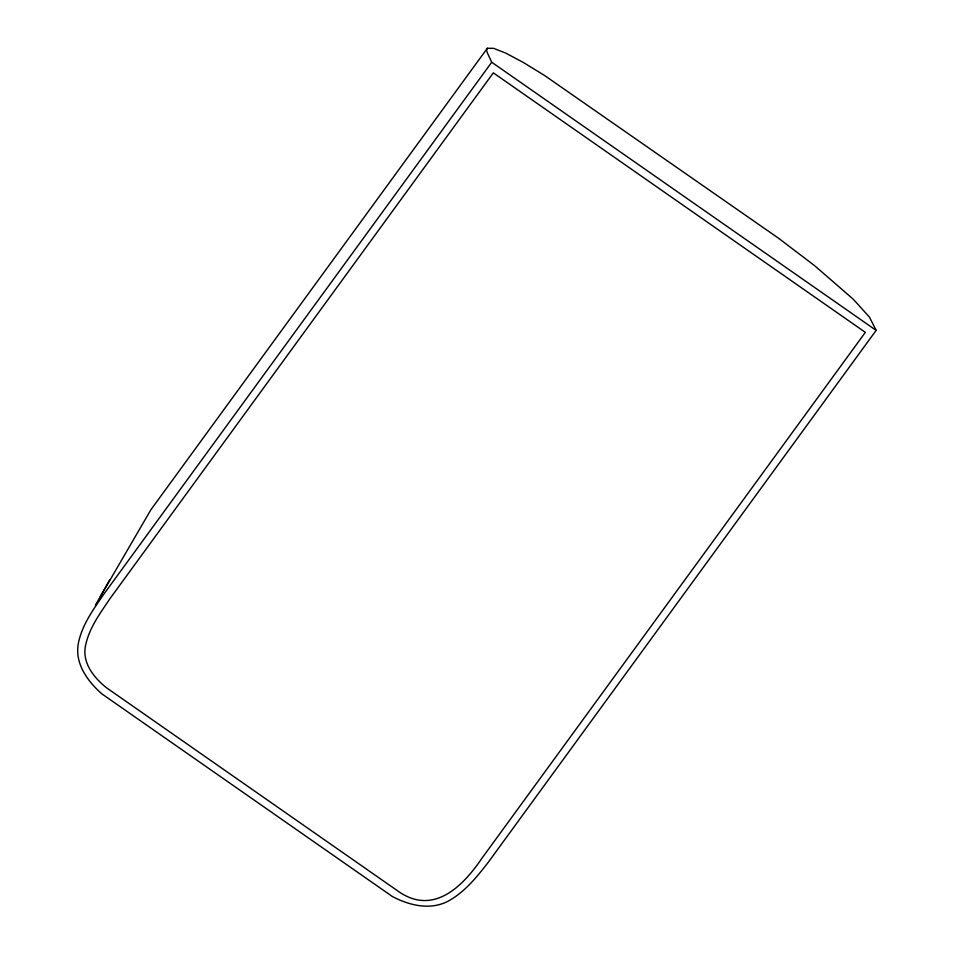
<?xml version="1.0" encoding="UTF-8"?>
<svg xmlns="http://www.w3.org/2000/svg" width="954" height="954" viewBox="0 0 954 954"><rect width="100%" height="100%" fill="white"/><g stroke="black" fill="none" stroke-linecap="round" stroke-linejoin="round"><path stroke-width="1.43" d="M876.142 330.37L869.416 317.074L853.21 299.162L814.549 265.617L778.381 238.118L544.543 75.473L523.209 62.392L505.847 53.15L493.623 48.332L487.339 48.26L486.564 50.013L487.363 52.875L491.727 62.225L876.142 330.37L488.138 862.476C476.654 877.203 464.622 892.264 447.915 901.28C430.015 910.533 409.218 905.394 392.332 896.486L101.744 693.785C87.589 681.239 74.579 663.519 78.335 643.485C81.925 624.989 93.301 609.546 103.724 594.318L491.727 62.225M487.339 48.26L150.959 509.651L95.436 605.086M109.722 579.853L100.301 596.512M85.443 646.049C82.104 663.137 94.16 678.067 106.753 687.941L396.745 890.225C432.317 916.651 462.332 887.292 482.044 858.087L865.35 332.35L493.325 72.85L110.02 598.587C100.11 613.374 88.96 628.209 85.443 646.049"/></g></svg>
